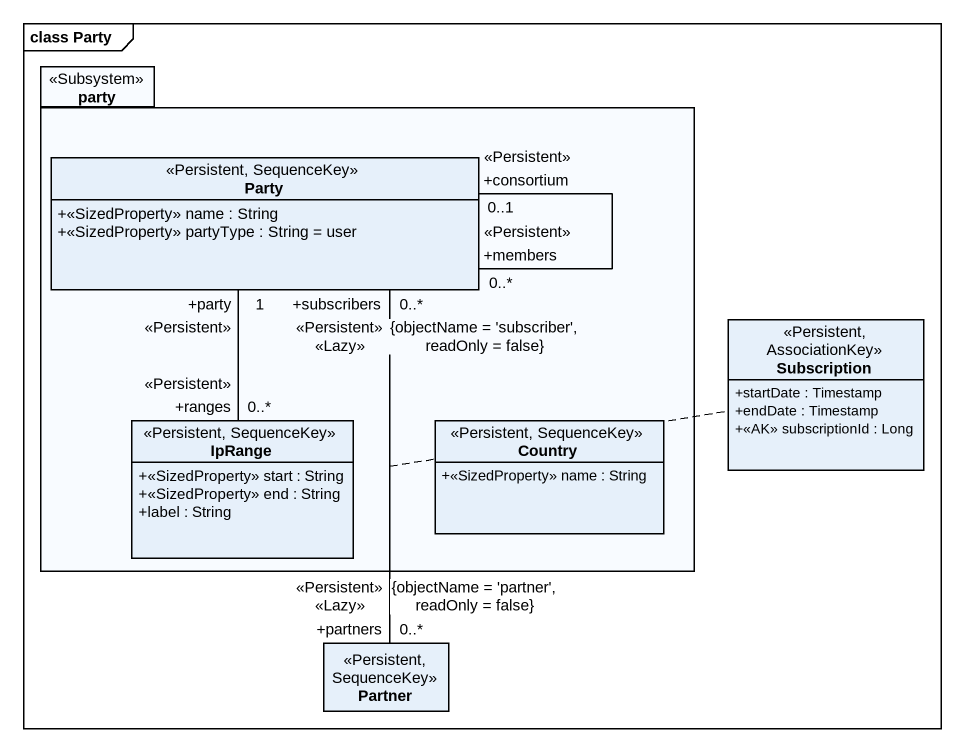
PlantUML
@startuml
mainframe class Party
hide circle
hide empty members
skinparam classAttributeIconSize 0
package party <<Subsystem>> {
  class Party <<Persistent, SequenceKey>> {
    +<<SizedProperty>> name : String
    +<<SizedProperty>> partyType : String = user
  }
  class IpRange <<Persistent, SequenceKey>> {
    +<<SizedProperty>> start : String
    +<<SizedProperty>> end : String
    +label : String
  }
  class Country <<Persistent, SequenceKey>> {
    +<<SizedProperty>> name : String
  }
}
class Subscription <<Persistent, AssociationKey>> {
  +startDate : Timestamp
  +endDate : Timestamp
  +<<AK>> subscriptionId : Long
}
class Partner <<Persistent, SequenceKey>>
Party "0..*\n<<Persistent>>\n+members" -- "<<Persistent>>\n0..1\n+consortium" Party
Party "+subscribers\n<<Persistent>> <<Lazy>>\n0..*\n{objectName = 'subscriber', readOnly = false}" -- "+partners\n<<Persistent>> <<Lazy>>\n0..*\n{objectName = 'partner', readOnly = false}" Partner
(Party, Partner) .. Subscription
IpRange "+ranges\n<<Persistent>>\n0..*" -up- "+party\n<<Persistent>>\n1" Party
@enduml
